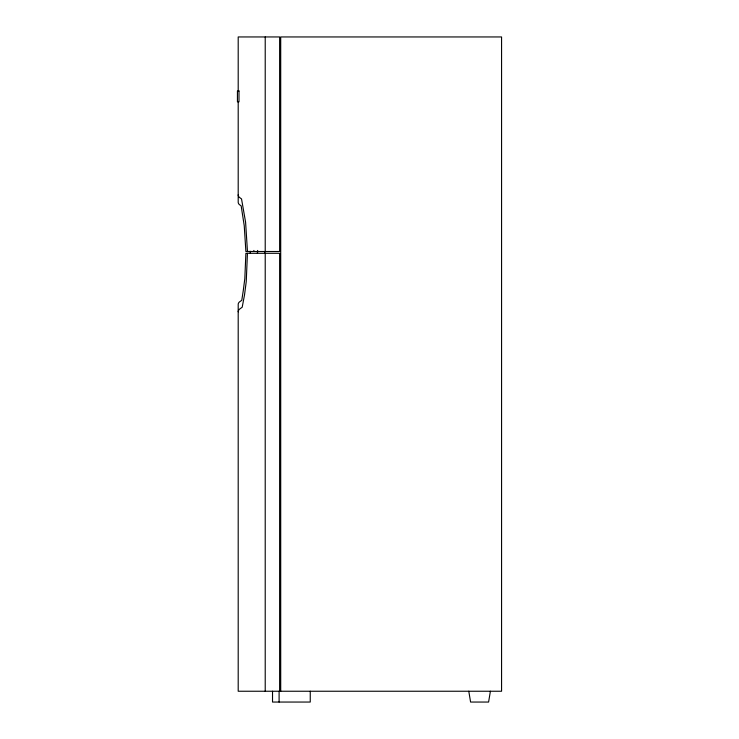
<?xml version="1.0" encoding="UTF-8"?>
<svg xmlns="http://www.w3.org/2000/svg" width="739" height="739" viewBox="0 0 739 739"><rect width="100%" height="100%" fill="white"/><g stroke="black" fill="none" stroke-linecap="round" stroke-linejoin="round"><path stroke-width="1.11" d="M264.848 253.301L264.821 251.5M247.436 253.301L246.244 281.596L244.535 294.843L242.198 307.212L239.288 309.355A245.2 26.225 0.6 0 0 238.198 311.821M253.856 251.5L253.883 250.438M257.431 251.5L257.403 253.301M490.4 691.242L488.599 702.05L470.586 702.05L468.785 691.242M250.345 251.5L247.463 251.5L245.588 222.153L241.533 198.93L239.288 197.276A245.209 26.253 -0.6 0 1 238.198 194.81M310.251 691.242L310.251 702.05L272.525 702.05L272.525 691.242M280.709 691.242L280.709 36.95L501.569 36.95L501.569 691.242L238.198 691.242L238.198 304.44A244.988 25.209 0.6 0 1 239.288 302.066L241.773 300.302L243.297 290.455L244.821 278.658L245.884 253.301L279.628 253.301L279.628 691.242M279.102 691.242L279.102 702.05M265.218 36.95L265.218 251.5M265.218 253.301L265.218 691.242M238.198 91.109L238.198 36.95L279.628 36.95L279.628 251.5L245.884 251.5L244.239 225.737L241.163 205.876L239.288 204.537A244.988 25.209 -0.6 0 1 238.198 202.172L238.198 101.474M250.253 253.089A8.886 1.136 -90 0 1 250.281 251.297M257.643 250.438A8.729 1.108 -90 0 1 257.708 252.405M238.983 90.989L237.431 90.989L237.431 101.806L238.983 101.806L238.983 90.989"/></g></svg>
